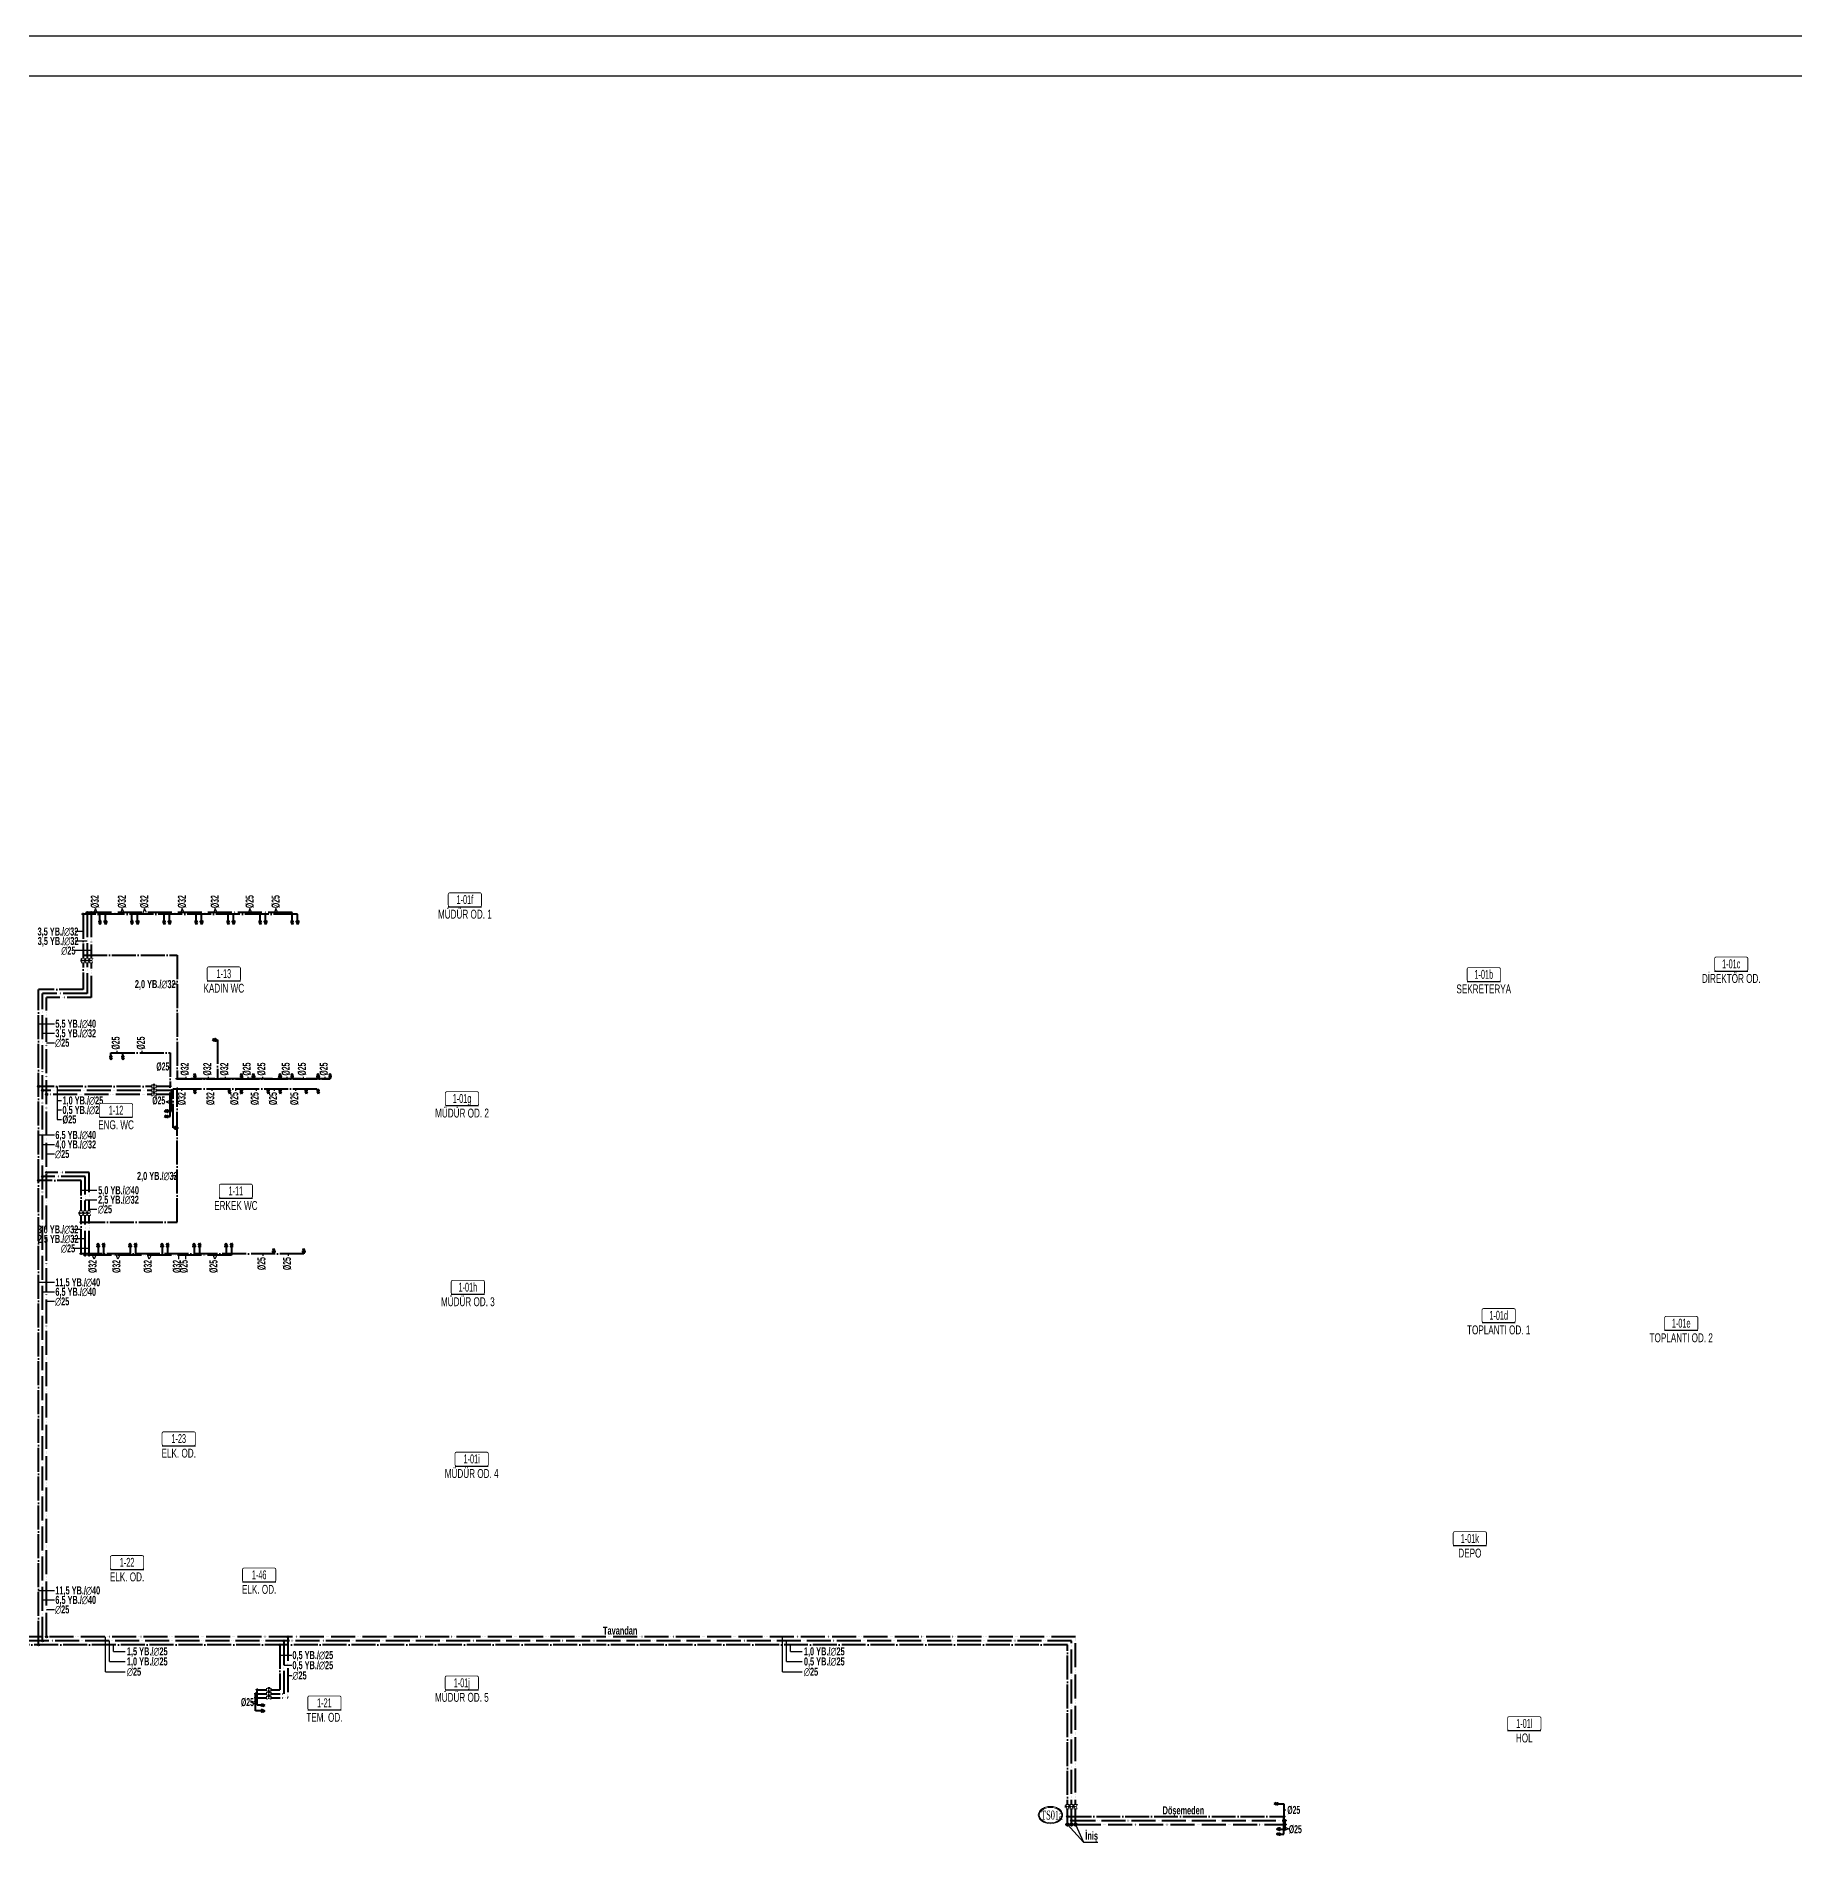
# Model space of a CAD drawing. Header units: centimetres. Extents: x 405464 to 563355, y 50011 to 66875.
# Drawn here: x 461343 to 465740, y 54485 to 59011 of the extents above; entities that cross this region are included whole.
import ezdxf
from ezdxf.enums import TextEntityAlignment as Align

# ---------------------------------------------------------------- set-up
doc = ezdxf.new("R2010")
doc.units = ezdxf.units.CM
for name, pattern in [('SICAKSU1', [75, 60, -6, 0, -3, 0, -6]), ('SIRKUL-1', [78, 60, -6, 0, -3, 0, -3, 0, -6]), ('SOGUKSU1', [72, 60, -6, 0, -6])]:
    doc.linetypes.add(name, pattern=pattern)
for name, color, linetype in [('-M-MAHAL-DEBILER', 7, 'Continuous'), ('-M-MAHAL-ETIKET-NOT', 7, 'Continuous'), ('-M-MAHAL-ETIKET-NOTM', 7, 'Continuous'), ('-M-MAHAL-ETK-', 7, 'Continuous'), ('-M-MAHAL-HAVA-DEGISIM', 7, 'Continuous'), ('-M-MAHAL-NO', 7, 'Continuous'), ('-M-MAHAL-NOM', 7, 'Continuous')]:
    doc.layers.add(name, color=color, linetype=linetype)
for name, color, linetype, lineweight in [('0-KRCN-IST-KÜRESEL VANA', 4, 'Continuous', 25), ('0-KRCN-SHT-03CIHAZ', 120, 'Continuous', 30), ('0-KRCN-SHT-05CIHAZ', 171, 'Continuous', 40), ('0-KRCN-SHT-SICAKSU', 50, 'SICAKSU1', 40), ('0-KRCN-SHT-SIRKULASYON', 145, 'SIRKUL-1', 40), ('0-KRCN-SHT-SOGUKSU', 141, 'SOGUKSU1', 40), ('0-KRCN-SHT-YAZI-KOLADI-TEMİSSU', 2, 'Continuous', 35), ('0-KRCN-SHT-YAZI-ÇAP-TEMSU', 81, 'Continuous', 30), ('0-KRCN-Z-ANTET', 71, 'Continuous', 30), ('0-MEK-SHT-SOGUKSU', 141, 'SOGUKSU1', 30), ('0-MEK-SHT-YAZI-ÇAP-TEMSU', 81, 'Continuous', 30)]:
    doc.layers.add(name, color=color, linetype=linetype, lineweight=lineweight)
doc.styles.add('-M-ISSO-TEXT-TTF', font='ARIALN.TTF')
doc.styles.add('-M-MHLETK-NOT', font='romans.shx', dxfattribs={"width": 0.7})
doc.styles.add('-M-MHLETK-TEXT', font='ARIALN.TTF', dxfattribs={"width": 0.7})
doc.styles.add('CAP', font='ARIALNB.TTF')
doc.styles.add('YAZI', font='times.ttf')

# ---------------------------------------------------------------- blocks, each defined once
blk = doc.blocks.new('0-MEK-SHT-KÜRESELVANA')
at = {"layer": '0-KRCN-IST-KÜRESEL VANA'}
blk.add_hatch(color=256, dxfattribs=at).paths.add_polyline_path([(1.4, 0, 1), (-1.4, 0, 1)])
for p, q in [((-1.1, 0.9), (-4.2, 3)), ((-4.2, -3.1), (-4.2, 3)), ((-4.2, 3), (-4.2, -3.1)), ((-2.4, 4.6), (2.3, 4.6)), ((0, 4.6), (-2.4, 4.6)), ((0, 0), (0, 4.6)), ((2.3, 4.6), (0, 4.6)), ((1.1, 0.8), (4.3, 3)), ((4.3, -3.1), (4.3, 3)), ((4.3, 3), (4.3, -3.1)), ((-4.2, -3.1), (-1.1, -0.9)), ((4.3, -3.1), (1.1, -0.8))]:
    blk.add_line(p, q, dxfattribs=at)
for points in [[(-4.5, 3.7), (-5, 3.7), (-5, -3.8), (-4.5, -3.8)], [(4.6, 3.7), (5, 3.7), (5, -3.8), (4.6, -3.8)]]:
    blk.add_lwpolyline(points, close=True, dxfattribs=at)
blk.add_circle((0, 0), 1.42, dxfattribs=at)
blk.add_wipeout([(4.3, 3), (4.3, -3.1), (1.1, -0.9), (1.2, -0.8), (1.2, -0.7), (1.2, -0.7), (1.3, -0.6), (1.3, -0.5), (1.4, -0.4), (1.4, -0.3), (1.4, -0.2), (1.4, -0.1), (1.4, 0), (1.4, 0.1), (1.4, 0.2), (1.4, 0.2), (1.4, 0.3), (1.4, 0.4), (1.3, 0.5), (1.3, 0.6), (1.2, 0.7), (1.2, 0.7), (1.2, 0.8), (1.1, 0.8), (1.1, 0.9)]).dxf.layer = '0-KRCN-IST-KÜRESEL VANA'
blk.add_wipeout([(-4.2, 3), (-4.2, -3.1), (-1.1, -0.9), (-1.2, -0.8), (-1.2, -0.7), (-1.2, -0.7), (-1.3, -0.6), (-1.3, -0.5), (-1.4, -0.4), (-1.4, -0.3), (-1.4, -0.2), (-1.4, -0.1), (-1.4, 0), (-1.4, 0.1), (-1.4, 0.2), (-1.4, 0.2), (-1.4, 0.3), (-1.4, 0.4), (-1.3, 0.5), (-1.3, 0.6), (-1.2, 0.7), (-1.2, 0.7), (-1.2, 0.8), (-1.1, 0.8), (-1.1, 0.9)]).dxf.layer = '0-KRCN-IST-KÜRESEL VANA'
blk = doc.blocks.new('0-MEK-SHT-ARAMUSLUK')
at = {"layer": '0-KRCN-SHT-SOGUKSU'}
h = blk.add_hatch(color=256, dxfattribs=at)
h.paths.add_polyline_path([(0, 5.1), (-2.6, 0.2), (-1, 1.1), (-1, -0.2, -0.203039), (1, -0.2), (1, 1.1), (2.6, 0.2)])
h.paths.add_polyline_path([(-2.5, -2.5, 1), (2.5, -2.5, 1)])
for p, q in [((-2.6, 0.2), (0, 5.1)), ((-1, 1.1), (-2.6, 0.2)), ((-1, 1.1), (-1, -0.2)), ((2.6, 0.2), (0, 5.1)), ((1, 1.1), (2.6, 0.2)), ((1, 1.1), (1, -0.2))]:
    blk.add_line(p, q, dxfattribs=at)
blk.add_circle((0, -2.5), 2.5, dxfattribs=at)
blk = doc.blocks.new('DONUT')
at = {"layer": '0-KRCN-SHT-03CIHAZ'}
blk.add_hatch(color=256, dxfattribs=at).paths.add_polyline_path([(2.5, 0, 1), (-2.5, 0, 1)])
blk.add_circle((0, 0), 2.5, dxfattribs=at)
blk = doc.blocks.new('M-MHLETK-YNG')
at = {"layer": '-M-MAHAL-ETIKET-NOTM', "color": 3, "style": '-M-ISSO-TEXT-TTF', "width": 0.8, "flags": 8}
blk.add_attdef('MAH-ADI2', text='', height=1.11, dxfattribs=at).set_placement((0, -2.55), align=Align.MIDDLE_CENTER)
at = {"layer": '-M-MAHAL-HAVA-DEGISIM', "style": '-M-MHLETK-NOT', "width": 0.5, "flags": 8}
blk.add_attdef('HAVADEG', text='', height=0.6, dxfattribs=at).set_placement((0, 3.61), align=Align.MIDDLE_CENTER)
blk.add_wipeout([(-2.08, 1.74), (2.08, 1.74), (2.08, 0), (-2.08, 0)]).dxf.layer = '-M-MAHAL-ETK-'
at = {"layer": '-M-MAHAL-ETK-', "color": 0}
for p, q in [((-2.08, 0), (2.08, 0)), ((-1.16, 0), (-1.16, 0))]:
    blk.add_line(p, q, dxfattribs=at)
blk.add_lwpolyline([(-1.88, 1.74, 0.1, 0.1, 0), (1.88, 1.74, 0.1, 0.1, -0.414214), (2.08, 1.54, 0.1, 0.1, 0), (2.08, 0.2, 0.1, 0.1, -0.414214), (1.88, 0, 0.1, 0.1, 0), (-1.88, 0, 0.1, 0.1, -0.414214), (-2.08, 0.2, 0.1, 0.1, 0), (-2.08, 1.54, 0.1, 0.1, -0.414214)], format="xyseb", close=True, dxfattribs=at)
at = {"layer": '-M-MAHAL-DEBILER', "color": 4, "style": '-M-MHLETK-NOT', "width": 0.5, "flags": 8}
blk.add_attdef('DEBIS', text='', height=0.4, dxfattribs=at).set_placement((-2.17, 2.15), align=Align.MIDDLE_CENTER)
at = {"layer": '-M-MAHAL-DEBILER', "color": 191, "style": '-M-MHLETK-NOT', "width": 0.5, "flags": 8}
blk.add_attdef('DEBIR', text='', height=0.4, dxfattribs=at).set_placement((-1.61, 2.15), align=Align.MIDDLE_CENTER)
at = {"layer": '-M-MAHAL-DEBILER', "color": 31, "style": '-M-MHLETK-NOT', "width": 0.5, "flags": 8}
blk.add_attdef('DEBIF', text='', height=0.4, dxfattribs=at).set_placement((1.59, 2.15), align=Align.MIDDLE_CENTER)
at = {"layer": '-M-MAHAL-DEBILER', "color": 1, "style": '-M-MHLETK-NOT', "width": 0.5, "flags": 8}
blk.add_attdef('DEBIE', text='', height=0.4, dxfattribs=at).set_placement((2.32, 2.15), align=Align.MIDDLE_CENTER)
at = {"layer": '-M-MAHAL-ETIKET-NOT', "color": 3}
for tag, height, style, width, flags, p in [('KIS', 0.04, '-M-MHLETK-NOT', 0.5, 9, (-2.59, 1.62)), ('ALAN', 0.04, '-M-MHLETK-NOT', 0.5, 9, (-2.58, 1.56)), ('RH', 0.04, '-M-MHLETK-NOT', 0.5, 9, (-2.39, 1.62)), ('YUKSEKLIK', 0.04, '-M-MHLETK-NOT', 0.5, 9, (-2.32, 1.56)), ('YAZ', 0.04, '-M-MHLETK-NOT', 0.5, 9, (-2.18, 1.62)), ('MAH-ADI', 1.11, '-M-ISSO-TEXT-TTF', 0.8, 8, (0, -0.93))]:
    blk.add_attdef(tag, text='', height=height, dxfattribs=dict(at, style=style, width=width, flags=flags)).set_placement(p, align=Align.MIDDLE_CENTER)
at = {"layer": '-M-MAHAL-ETIKET-NOT', "color": 3, "style": '-M-MHLETK-NOT', "width": 0.5, "flags": 9}
for tag, p, height in [('HL', (-2.62, 1.49), 0.0286), ('KLKTR', (-2.62, 1.42), 0.04), ('RDY-BOY1', (-2.61, 1.37), 0.0286), ('RDY-BOY2', (-2.61, 1.32), 0.0286), ('RDY-BOY3', (-2.61, 1.27), 0.0286), ('RDY-BOY4', (-2.61, 1.22), 0.0286), ('KON-BOY1', (-2.61, 1.14), 0.0286), ('KON-BOY2', (-2.61, 1.09), 0.0286), ('KON-BOY3', (-2.61, 1.04), 0.0286), ('FCU-TIP1', (-2.61, 0.96), 0.0286), ('FCU-TIP2', (-2.61, 0.91), 0.0286), ('FCU-TIP3', (-2.61, 0.86), 0.0286), ('VRV-TIP1', (-2.61, 0.76), 0.0286), ('VRV-TIP2', (-2.61, 0.71), 0.0286), ('HLA', (-2.52, 1.49), 0.0286), ('FCU-ADET1', (-2.52, 0.96), 0.0286), ('FCU-ADET2', (-2.52, 0.91), 0.0286), ('FCU-ADET3', (-2.52, 0.86), 0.0286), ('VRV-ADET1', (-2.52, 0.76), 0.0286), ('VRV-ADET2', (-2.52, 0.71), 0.0286), ('RDY-TIP1', (-2.5, 1.37), 0.0286), ('RDY-TIP2', (-2.5, 1.32), 0.0286), ('RDY-TIP3', (-2.5, 1.27), 0.0286), ('RDY-TIP4', (-2.5, 1.22), 0.0286), ('KON-TIP1', (-2.5, 1.14), 0.0286), ('KON-TIP2', (-2.5, 1.09), 0.0286), ('KON-TIP3', (-2.5, 1.04), 0.0286), ('FCU-KAP1', (-2.4, 0.96), 0.0286), ('FCU-KAP2', (-2.4, 0.91), 0.0286), ('FCU-KAP3', (-2.4, 0.86), 0.0286), ('VRV-KAP1', (-2.4, 0.76), 0.0286), ('VRV-KAP2', (-2.4, 0.71), 0.0286), ('RDY-ADET1', (-2.39, 1.37), 0.0286), ('RDY-ADET2', (-2.39, 1.32), 0.0286), ('RDY-ADET3', (-2.39, 1.27), 0.0286), ('RDY-ADET4', (-2.39, 1.22), 0.0286), ('KON-ADET1', (-2.39, 1.14), 0.0286), ('KON-ADET2', (-2.39, 1.09), 0.0286), ('KON-ADET3', (-2.39, 1.04), 0.0286), ('FCU-DUY1', (-2.27, 0.96), 0.0286), ('FCU-DUY2', (-2.27, 0.91), 0.0286), ('FCU-DUY3', (-2.27, 0.86), 0.0286), ('VRV-DUY1', (-2.27, 0.76), 0.0286), ('VRV-DUY2', (-2.27, 0.71), 0.0286), ('RDY-ISI1', (-2.27, 1.37), 0.0286), ('RDY-ISI2', (-2.27, 1.32), 0.0286), ('RDY-ISI3', (-2.27, 1.27), 0.0286), ('RDY-ISI4', (-2.27, 1.22), 0.0286), ('KON-ISI1', (-2.27, 1.14), 0.0286), ('KON-ISI2', (-2.27, 1.09), 0.0286), ('KON-ISI3', (-2.27, 1.04), 0.0286), ('SHG', (-2.23, 1.49), 0.0286), ('AHU', (-2.23, 1.44), 0.0286), ('FCU-SOG1', (-2.15, 0.96), 0.0286), ('FCU-SOG2', (-2.15, 0.91), 0.0286), ('FCU-SOG3', (-2.15, 0.86), 0.0286), ('VRV-SOG1', (-2.15, 0.76), 0.0286), ('VRV-SOG2', (-2.15, 0.71), 0.0286), ('LHG', (-2.13, 1.49), 0.0286), ('RDY-BNP1', (-2.1, 1.37), 0.0286), ('RDY-BNP2', (-2.1, 1.32), 0.0286), ('RDY-BNP3', (-2.1, 1.27), 0.0286), ('RDY-BNP4', (-2.1, 1.22), 0.0286), ('KON-BNP1', (-2.1, 1.14), 0.0286), ('KON-BNP2', (-2.1, 1.09), 0.0286), ('KON-BNP3', (-2.1, 1.04), 0.0286), ('HG', (-2.04, 1.49), 0.0286), ('FCU-ISI1', (-2.04, 0.96), 0.0286), ('FCU-ISI2', (-2.04, 0.91), 0.0286), ('FCU-ISI3', (-2.04, 0.86), 0.0286), ('VRV-ISI1', (-2.04, 0.76), 0.0286), ('VRV-ISI2', (-2.04, 0.71), 0.0286), ('HGA', (-1.96, 1.49), 0.0286), ('EF', (-1.96, 1.44), 0.0286), ('RDY-BNK1', (-1.96, 1.37), 0.0286), ('RDY-BNK2', (-1.96, 1.32), 0.0286), ('RDY-BNK3', (-1.96, 1.27), 0.0286), ('RDY-BNK4', (-1.96, 1.22), 0.0286), ('KON-BNK1', (-1.96, 1.14), 0.0286), ('KON-BNK2', (-1.96, 1.09), 0.0286), ('KON-BNK3', (-1.96, 1.04), 0.0286), ('FCU-DEBI1', (-1.95, 0.96), 0.0286), ('FCU-DEBI2', (-1.95, 0.91), 0.0286), ('FCU-DEBI3', (-1.95, 0.86), 0.0286), ('VRV-DEBI1', (-1.95, 0.76), 0.0286), ('VRV-DEBI2', (-1.95, 0.71), 0.0286), ('FCU-BNP1', (-1.83, 0.96), 0.0286), ('FCU-BNP2', (-1.83, 0.91), 0.0286), ('FCU-BNP3', (-1.83, 0.86), 0.0286), ('VRV-BNP1', (-1.83, 0.76), 0.0286), ('VRV-BNP2', (-1.83, 0.71), 0.0286), ('FCU-BNK1', (-1.61, 0.96), 0.0286), ('FCU-BNK2', (-1.61, 0.91), 0.0286), ('FCU-BNK3', (-1.61, 0.86), 0.0286), ('VRV-BNK1', (-1.61, 0.76), 0.0286), ('VRV-BNK2', (-1.61, 0.71), 0.0286)]:
    blk.add_attdef(tag, p, '', height=height, dxfattribs=at)
at = {"layer": '-M-MAHAL-HAVA-DEGISIM', "style": '-M-MHLETK-NOT', "width": 0.5, "flags": 8}
blk.add_attdef('HAVA', text='', height=0.6, dxfattribs=at).set_placement((0, 2.4), align=Align.MIDDLE_CENTER)
at = {"layer": '-M-MAHAL-NO', "color": 7, "style": '-M-MHLETK-TEXT', "width": 0.6, "flags": 8}
blk.add_attdef('MAH-NO', text='', height=1.11, dxfattribs=at).set_placement((0, 0.89), align=Align.MIDDLE_CENTER)
at = {"layer": '-M-MAHAL-NOM', "color": 7, "style": '-M-MHLETK-TEXT', "width": 0.6, "flags": 8}
blk.add_attdef('MAH-NOM', text='', height=1.11, dxfattribs=at).set_placement((0, 0.89), align=Align.MIDDLE_CENTER)
blk = doc.blocks.new('A$C75464483')
at = {"layer": '0-KRCN-SHT-YAZI-KOLADI-TEMİSSU', "lineweight": 20}
for points in [[(22.3, 5.7, -0.254464), (22.3, -5.7, -0.105847), (17.2, -11.7, -0.086514), (9.5, -15.7, -0.153914), (-10.7, -15.7, -0.086514), (-18.3, -11.7, -0.105847), (-23.5, -5.7, -0.254464), (-23.5, 5.7, -0.105847), (-18.3, 11.7, -0.086514), (-10.7, 15.7, -0.153914), (9.5, 15.7, -0.086514), (17.2, 11.7, -0.105847), (22.3, 5.7, -0.125236)], [(20.7, 4.9, -0.254464), (20.7, -4.9, -0.105847), (16.1, -10.3, -0.086514), (9, -14, -0.153914), (-10.1, -14, -0.086514), (-17.2, -10.3, -0.105847), (-21.9, -4.9, -0.254464), (-21.9, 4.9, -0.105847), (-17.2, 10.3, -0.086514), (-10.1, 14, -0.153914), (9, 14, -0.086514), (16.1, 10.3, -0.105847), (20.7, 4.9, -0.125236)]]:
    blk.add_lwpolyline(points, format="xyb", dxfattribs=at)
at = {"layer": '0-KRCN-SHT-YAZI-KOLADI-TEMİSSU', "style": 'YAZI', "width": 0.6}
blk.add_text('TS', height=18, rotation=360, dxfattribs=at).set_placement((0, 0), align=Align.MIDDLE_RIGHT)
blk.add_attdef('99', text='', height=18, rotation=360, dxfattribs=at).set_placement((0, 0), align=Align.MIDDLE_LEFT)

msp = doc.modelspace()

# ---------------------------------------------------------------- hatches: boundary and pattern name
at = {"layer": '0-KRCN-SHT-SICAKSU'}
h = msp.add_hatch(color=256, dxfattribs=at)
h.dxf.hatch_style = 1
edge = h.paths.add_edge_path(flags=17)
edge.add_arc((463931.8, 54540.6), 1.8, -270, 90, ccw=False)
edge = h.paths.add_edge_path()
edge.add_arc((463931.8, 54540.6), 3, -270, 90, ccw=False)
at = {"layer": '0-KRCN-SHT-SIRKULASYON'}
h = msp.add_hatch(color=256, dxfattribs=at)
h.dxf.hatch_style = 1
edge = h.paths.add_edge_path(flags=17)
edge.add_arc((463941.8, 54540.6), 1.8, -270, 90, ccw=False)
edge = h.paths.add_edge_path()
edge.add_arc((463941.8, 54540.6), 3, -270, 90, ccw=False)
at = {"layer": '0-KRCN-SHT-SOGUKSU'}
h = msp.add_hatch(color=256, dxfattribs=at)
h.dxf.hatch_style = 1
edge = h.paths.add_edge_path(flags=17)
edge.add_arc((463921.8, 54540.6), 1.8, -270, 90, ccw=False)
edge = h.paths.add_edge_path()
edge.add_arc((463921.8, 54540.6), 3, -270, 90, ccw=False)

# ---------------------------------------------------------------- linework, layer by layer
at = {"layer": '0-KRCN-SHT-SICAKSU'}
for p, q in [((461470.2, 56819.1), (461470.2, 56618.1)), ((461982.8, 56820.6, 0), (461471.2, 56820.6)), ((461502.3, 56798), (461502.3, 56820.5, 0)), ((461582.5, 56798.1), (461582.5, 56820.6, 0)), ((461662.7, 56798.1), (461662.7, 56820.6, 0)), ((461742.8, 56798.1), (461742.8, 56820.6, 0)), ((461822.8, 56798.1), (461822.8, 56820.6, 0)), ((461902.8, 56798.1), (461902.8, 56820.6, 0)), ((461982.8, 56798.1), (461982.8, 56820.6, 0)), ((461359.1, 54999.9), (461359.1, 56618.1)), ((461470.2, 56618.1), (461359.1, 56618.1)), ((461680.1, 56375.9), (461359.1, 56375.9)), ((461681.6, 56324.3, 0), (461681.6, 56374.9)), ((461671.1, 56324.3), (461681.6, 56324.3, 0)), ((461465.2, 56160.8), (461359.1, 56160.8)), ((461465.2, 55965.1), (461465.2, 56160.8)), ((461831.7, 55963.6, 0), (461466.2, 55963.6)), ((461511.7, 55986), (461511.7, 55963.6, 0)), ((461591.7, 55986), (461591.7, 55963.6, 0)), ((461671.7, 55986), (461671.7, 55963.6, 0)), ((461751.7, 55986), (461751.7, 55963.6, 0)), ((461831.7, 55986), (461831.7, 55963.6, 0)), ((463931.8, 54999.9), (453397.7, 54999.9)), ((461962.4, 54999.9), (461962.4, 54867.6)), ((463931.8, 54542.4), (463931.8, 54999.9)), ((461891.7, 54825, 0), (461891.7, 54866.6)), ((461893.2, 54867.6), (461962.4, 54867.6)), ((461907.4, 54825), (461891.7, 54825, 0)), ((463931.8, 54550.6), (464465.4, 54550.6)), ((464466.4, 54541.6), (464466.4, 54549.6)), ((464452.1, 54529.3, 0), (464466.4, 54529.3, 0)), ((464466.4, 54529.3), (464466.4, 54539.6))]:
    msp.add_line(p, q, dxfattribs=at)
for centre, radius in [((461470.2, 56820.6), 1.5), ((461470.2, 56820.6), 1), ((461681.6, 56375.9), 1.5), ((461681.6, 56375.9), 1), ((461465.2, 55963.6), 1.5), ((461465.2, 55963.6), 1), ((461891.7, 54867.6), 1.5), ((461891.7, 54867.6), 1), ((463931.8, 54540.6), 3), ((464466.4, 54550.6), 1.5), ((464466.4, 54550.6), 1), ((463931.8, 54540.6), 1.8)]:
    msp.add_circle(centre, radius, dxfattribs=at)
at = {"layer": '0-KRCN-SHT-SIRKULASYON'}
for p, q in [((461480.2, 56819.1), (461480.2, 56608.1)), ((461369.1, 55009.9), (461369.1, 56608.1)), ((461480.2, 56608.1), (461369.1, 56608.1)), ((461680.1, 56365.9), (461369.1, 56365.9)), ((461475.2, 56170.8), (461369.1, 56170.8)), ((461475.2, 55965.1), (461475.2, 56170.8)), ((463941.8, 55009.9), (453387.7, 55009.9)), ((461972.4, 55009.9), (461972.4, 54857.6)), ((463941.8, 54542.4), (463941.8, 55009.9)), ((461893.2, 54857.6), (461972.4, 54857.6)), ((463944.8, 54540.6), (464465.4, 54540.6))]:
    msp.add_line(p, q, dxfattribs=at)
for centre, radius in [((461480.2, 56820.6), 1.5), ((461480.2, 56820.6), 1), ((461681.6, 56365.9), 1.5), ((461681.6, 56365.9), 1), ((461475.2, 55963.6), 1.5), ((461475.2, 55963.6), 1), ((461891.7, 54857.6), 1.5), ((461891.7, 54857.6), 1), ((463941.8, 54540.6), 3), ((463941.8, 54540.6), 1.8), ((464466.4, 54540.6), 1.5), ((464466.4, 54540.6), 1)]:
    msp.add_circle(centre, radius, dxfattribs=at)
at = {"layer": '0-KRCN-SHT-SOGUKSU'}
for p, q in [((461460.2, 56815.1), (461460.2, 56628.1)), ((461996.7, 56816.6), (461461.7, 56816.6)), ((461516.2, 56798), (461516.2, 56816.5)), ((461596.4, 56798.1), (461596.4, 56816.6)), ((461676.6, 56798.1), (461676.6, 56816.6)), ((461756.7, 56798.1), (461756.7, 56816.6)), ((461836.7, 56798.1), (461836.7, 56816.6)), ((461916.7, 56798.1), (461916.7, 56816.6)), ((461996.7, 56798.1), (461996.7, 56816.6)), ((461695.3, 56713.8), (461695.3, 56406.6)), ((461349.1, 54989.9), (461349.1, 56628.1)), ((461460.2, 56628.1), (461349.1, 56628.1)), ((461791.2, 56501.9), (461796.2, 56501.9)), ((461796.2, 56501.9), (461796.2, 56405.1)), ((461529.8, 56460.1), (461529.8, 56470.1)), ((461529.8, 56470.1), (461677.6, 56470.1)), ((461559.7, 56460.1), (461559.7, 56470.1)), ((461677.6, 56470.1), (461677.6, 56387.4)), ((462078.1, 56405.1), (461696.3, 56405.1)), ((461696.8, 56405.1), (462078.1, 56405.1)), ((461739.5, 56410.1), (461739.5, 56405.1)), ((461856.2, 56410.1), (461856.2, 56405.1)), ((461886.4, 56410.1), (461886.4, 56405.1)), ((461952.8, 56410.1), (461952.8, 56405.1)), ((461983.1, 56410.1), (461983.1, 56405.1)), ((462047.8, 56410.1), (462047.8, 56405.1)), ((462078.1, 56410.1), (462078.1, 56405.1)), ((461676.1, 56385.9), (461349.1, 56385.9)), ((461677.6, 56310.4), (461677.6, 56384.4)), ((461685.7, 56380.1), (461694.7, 56380.1)), ((461685.7, 56282.3), (461685.7, 56380.1)), ((461695.7, 56046.3), (461695.7, 56378.6)), ((461696.7, 56380.1), (462048, 56380.1)), ((461739.7, 56375.1), (461739.7, 56380.1)), ((461826.1, 56375.1), (461826.1, 56380.1)), ((461856, 56375.1), (461856, 56380.1)), ((461923, 56375.1), (461923, 56380.1)), ((461953, 56375.1), (461953, 56380.1)), ((462018, 56375.1), (462018, 56380.1)), ((462048, 56375.1), (462048, 56380.1)), ((461671.1, 56310.4), (461677.6, 56310.4)), ((461690.7, 56282.3), (461685.7, 56282.3)), ((461455.2, 56150.8), (461349.1, 56150.8)), ((461455.2, 55969.1), (461455.2, 56150.8)), ((462012.3, 55967.6), (461456.7, 55967.6)), ((461497.8, 55986), (461497.8, 55967.6)), ((461577.8, 55986), (461577.8, 55967.6)), ((461657.8, 55986), (461657.8, 55967.6)), ((461737.8, 55986), (461737.8, 55967.6)), ((461817.8, 55986), (461817.8, 55967.6)), ((461937.3, 55972.6), (461937.3, 55967.6)), ((462012.3, 55972.6), (462012.3, 55967.6)), ((463921.8, 54989.9), (453407.7, 54989.9)), ((461952.4, 54989.9), (461952.4, 54877.6)), ((463921.8, 54542.4), (463921.8, 54989.9)), ((461895.7, 54838.9), (461895.7, 54876.1)), ((461897.2, 54877.6), (461952.4, 54877.6)), ((464446.4, 54592.2), (464463, 54592.2)), ((464463, 54592.2), (464463, 54542.1)), ((463921.8, 54560.6), (464462, 54560.6)), ((464463, 54516.3), (464463, 54559.1)), ((464452.1, 54516.3, 0), (464463, 54516.3, 0))]:
    msp.add_line(p, q, dxfattribs=at)
for centre, radius in [((461460.2, 56816.6), 1.5), ((461460.2, 56816.6), 1), ((461695.3, 56405.1), 1.5), ((461695.3, 56405.1), 1), ((461677.6, 56385.9), 1.5), ((461677.6, 56385.9), 1), ((461695.7, 56380.1), 1.5), ((461695.7, 56380.1), 1), ((461455.2, 55967.6), 1.5), ((461455.2, 55967.6), 1), ((461895.7, 54877.6), 1), ((463921.8, 54540.6), 3), ((464463, 54560.6), 1.5), ((464463, 54560.6), 1), ((463921.8, 54540.6), 1.8)]:
    msp.add_circle(centre, radius, dxfattribs=at)
at = {"layer": '0-KRCN-SHT-YAZI-ÇAP-TEMSU', "linetype": 'Continuous'}
for p, q in [((461491, 56830.5), (461485.8, 56816.6)), ((461495.8, 56820.6), (461491, 56830.5)), ((461558, 56830.5), (461552.8, 56816.6)), ((461562.8, 56820.6), (461558, 56830.5)), ((461613.8, 56830.5), (461608.6, 56816.6)), ((461618.6, 56820.6), (461613.8, 56830.5)), ((461708, 56830.5), (461702.9, 56816.6)), ((461712.8, 56820.6), (461708, 56830.5)), ((461790.4, 56830.5), (461785.2, 56816.6)), ((461795.2, 56820.6), (461790.4, 56830.5)), ((461877.3, 56830.5), (461872.1, 56816.6)), ((461882.1, 56820.6), (461877.3, 56830.5)), ((461942.4, 56830.5), (461937.2, 56816.6)), ((461947.2, 56820.6), (461942.4, 56830.5)), ((461545.1, 56470.1), (461545.1, 56475.1)), ((461608, 56470.1), (461608, 56475.1)), ((461677.6, 56432.5), (461672.6, 56432.5)), ((461717.6, 56405.1), (461717.6, 56410.1)), ((461773.9, 56405.1), (461773.9, 56410.1)), ((461816.4, 56405.1), (461816.4, 56410.1)), ((461872.7, 56405.1), (461872.7, 56410.1)), ((461909.4, 56405.1), (461909.4, 56410.1)), ((461970.3, 56405.1), (461970.3, 56410.1)), ((462011.4, 56405.1), (462011.4, 56410.1)), ((462065.3, 56405.1), (462065.3, 56410.1)), ((461706.7, 56380.1), (461706.7, 56375.1)), ((461781.8, 56380.1), (461781.8, 56375.1)), ((461841.6, 56380.1), (461841.6, 56375.1)), ((461892.7, 56380.1), (461892.7, 56375.1)), ((461938.3, 56380.1), (461938.3, 56375.1)), ((461991.6, 56380.1), (461991.6, 56375.1)), ((461667.7, 56346.9), (461681.6, 56352.1)), ((461677.6, 56342.1), (461667.7, 56346.9)), ((461487.6, 55953.6), (461482.4, 55967.6)), ((461492.3, 55963.6), (461487.6, 55953.6)), ((461547.4, 55953.6), (461542.2, 55967.6)), ((461552.2, 55963.6), (461547.4, 55953.6)), ((461625.7, 55953.6), (461620.5, 55967.6)), ((461630.5, 55963.6), (461625.7, 55953.6)), ((461699.1, 55967.6), (461699.1, 55954)), ((461716.5, 55963.6), (461716.5, 55954)), ((461790, 55953.6), (461784.8, 55967.6)), ((461794.8, 55963.6), (461790, 55953.6)), ((461909.6, 55967.6), (461909.6, 55962.6)), ((461973.4, 55967.6), (461973.4, 55962.6)), ((461516, 54922.6), (461516, 55009.9)), ((461526, 54948.2), (461526, 54999.9)), ((463208.9, 54922.6), (463208.9, 55009.9)), ((463218.9, 54948.2), (463218.9, 54999.9)), ((461536, 54973.5), (461536, 54989.9)), ((463228.9, 54973.5), (463228.9, 54989.9)), ((461881.8, 54845.4), (461895.7, 54850.6)), ((461891.7, 54840.7), (461881.8, 54845.4)), ((464463, 54577.3), (464468, 54577.3))]:
    msp.add_line(p, q, dxfattribs=at)
msp.add_lwpolyline([(464466.4, 54534.3), (464474.4, 54529.7), (464463, 54524.5)], dxfattribs=at)
at = {"layer": '0-KRCN-Z-ANTET'}
msp.add_lwpolyline([(405464.1, 50011.3), (563355.4, 50011.3), (563355.4, 59011.3), (405464.1, 59011.3)], close=True, dxfattribs=at)
at = {"layer": '0-MEK-SHT-YAZI-ÇAP-TEMSU', "linetype": 'Continuous'}
for p, q in [((461460.2, 56773), (461440.7, 56773)), ((461470.2, 56749.3), (461440.7, 56749.3)), ((461695.3, 56641.6), (461684, 56641.6)), ((461349.1, 56542.5), (461388.6, 56542.5)), ((461359.1, 56518.8), (461388.6, 56518.8)), ((461369.1, 56495), (461388.6, 56495)), ((461395.6, 56385.9), (461395.6, 56303.2)), ((461395.6, 56350.7), (461406.4, 56350.7)), ((461395.6, 56326.9), (461406.4, 56326.9)), ((461349.1, 56264.4), (461388.6, 56264.4)), ((461395.6, 56303.2), (461406.4, 56303.2)), ((461359.1, 56240.7), (461388.6, 56240.7)), ((461369.1, 56216.9), (461388.6, 56216.9)), ((461695.7, 56162), (461684.4, 56162)), ((461455.2, 56126.2), (461494.8, 56126.2)), ((461465.2, 56102.5), (461494.8, 56102.5)), ((461455.2, 56028.4), (461435.7, 56028.4)), ((461465.2, 56004.6), (461435.7, 56004.6)), ((461475.2, 55980.9), (461435.7, 55980.9)), ((461349.1, 55896.1), (461388.6, 55896.1)), ((461359.1, 55872.4), (461388.6, 55872.4)), ((461369.1, 55848.6), (461388.6, 55848.6)), ((461349.1, 55125.8), (461388.6, 55125.8)), ((461359.1, 55102.1), (461388.6, 55102.1)), ((461369.1, 55078.3), (461388.6, 55078.3)), ((461536, 54973.5), (461565.7, 54973.5)), ((461952.4, 54964.1), (461982.1, 54964.1)), ((463228.9, 54973.5), (463258.6, 54973.5)), ((461516, 54922.6), (461565.7, 54922.6)), ((461526, 54948.2), (461565.7, 54948.2)), ((461962.4, 54938.9), (461982.1, 54938.9)), ((461972.4, 54913.3), (461982.1, 54913.3)), ((463208.9, 54922.6), (463258.6, 54922.6)), ((463218.9, 54948.2), (463258.6, 54948.2)), ((463962.2, 54496.2), (463921.8, 54540.6)), ((463941.8, 54540.6), (463962.2, 54496.2)), ((463962.2, 54496.2), (463998, 54496.2))]:
    msp.add_line(p, q, dxfattribs=at)

# ---------------------------------------------------------------- block references
at = {"layer": '0-KRCN-SHT-05CIHAZ', "xscale": -1}
for p, rotation in [((461502.3, 56795.5), 180), ((461582.5, 56795.6), 180), ((461662.7, 56795.6), 180), ((461742.8, 56795.6), 180), ((461822.8, 56795.6), 180), ((461902.8, 56795.6), 180), ((461982.8, 56795.6), 180), ((461788.7, 56501.9, 0), 89.99999999999993), ((461529.8, 56457.6, 0), 180), ((461559.7, 56457.6, 0), 180), ((461739.7, 56372.6, 0), 180), ((461826.1, 56372.6, 0), 180), ((461856, 56372.6, 0), 180), ((461923, 56372.6, 0), 180), ((461953, 56372.6, 0), 180), ((462018, 56372.6, 0), 180), ((462048, 56372.6, 0), 180), ((461668.6, 56324.3), 89.99999999999999), ((461693.2, 56282.3, 0), 270), ((461511.7, 55988.5), 359.9999999999999), ((461591.7, 55988.5), 359.9999999999999), ((461671.7, 55988.5), 359.9999999999999), ((461751.7, 55988.5), 359.9999999999999), ((461831.7, 55988.5), 359.9999999999999), ((461909.9, 54825), 269.9999999999999), ((464449.6, 54529.3, 0), 89.99999999999997)]:
    msp.add_blockref('0-MEK-SHT-ARAMUSLUK', p, dxfattribs=dict(at, rotation=rotation))
at = {"layer": '0-KRCN-SHT-05CIHAZ'}
for p, rotation in [((461516.2, 56795.5), 180), ((461596.4, 56795.6), 180), ((461676.6, 56795.6), 180), ((461756.7, 56795.6), 180), ((461836.7, 56795.6), 180), ((461916.7, 56795.6), 180), ((461996.7, 56795.6), 180), ((461668.6, 56310.4), 90.00000000000006), ((464443.9, 54592.2), 90), ((464449.6, 54516.3, 0), 90)]:
    msp.add_blockref('0-MEK-SHT-ARAMUSLUK', p, dxfattribs=dict(at, rotation=rotation))
at = {"layer": '0-KRCN-SHT-05CIHAZ', "xscale": -1}
for p in [(461739.5, 56412.6, 0), (461856.2, 56412.6, 0), (461983.1, 56412.6, 0), (462078.1, 56412.6, 0)]:
    msp.add_blockref('0-MEK-SHT-ARAMUSLUK', p, dxfattribs=at)
at = {"layer": '0-KRCN-SHT-05CIHAZ'}
for name, p in [('0-MEK-SHT-ARAMUSLUK', (461886.4, 56412.6, 0)), ('0-MEK-SHT-ARAMUSLUK', (461952.8, 56412.6, 0)), ('0-MEK-SHT-ARAMUSLUK', (462047.8, 56412.6, 0)), ('DONUT', (461349.1, 56385.9)), ('DONUT', (461359.1, 56375.9)), ('DONUT', (461369.1, 56365.9)), ('DONUT', (461369.1, 56170.8)), ('DONUT', (461349.1, 56150.8)), ('DONUT', (461359.1, 56160.8)), ('0-MEK-SHT-ARAMUSLUK', (461497.8, 55988.5)), ('0-MEK-SHT-ARAMUSLUK', (461577.8, 55988.5)), ('0-MEK-SHT-ARAMUSLUK', (461657.8, 55988.5)), ('0-MEK-SHT-ARAMUSLUK', (461737.8, 55988.5)), ('0-MEK-SHT-ARAMUSLUK', (461817.8, 55988.5)), ('0-MEK-SHT-ARAMUSLUK', (461937.3, 55975.1)), ('0-MEK-SHT-ARAMUSLUK', (462012.3, 55975.1)), ('DONUT', (461359.1, 54999.9)), ('DONUT', (461369.1, 55009.9)), ('DONUT', (461962.4, 54999.9)), ('DONUT', (461972.4, 55009.9)), ('DONUT', (461349.1, 54989.9)), ('DONUT', (461952.4, 54989.9)), ('DONUT', (463921.8, 54560.6)), ('DONUT', (463931.8, 54550.6))]:
    msp.add_blockref(name, p, dxfattribs=at)
at = {"layer": '0-KRCN-SHT-YAZI-KOLADI-TEMİSSU', "lineweight": 20, "xscale": 1.25, "yscale": 1.25, "zscale": 1.25}
msp.add_blockref('A$C75464483', (463880, 54564.1), dxfattribs=at).add_auto_attribs({'99': '01a'})

# ---------------------------------------------------------------- texts
at = {"layer": '0-KRCN-SHT-YAZI-ÇAP-TEMSU', "linetype": 'Continuous', "style": 'CAP', "width": 0.6}
for s, p in [('Ø32', (461499.5, 56831.5)), ('Ø32', (461567.2, 56831.5)), ('Ø32', (461623, 56831.5)), ('Ø32', (461717.3, 56831.5)), ('Ø32', (461799.6, 56831.5)), ('Ø25', (461886.6, 56831.5)), ('Ø25', (461951.6, 56831.5)), ('Ø25', (461551.8, 56477.9)), ('Ø25', (461614.7, 56477.9)), ('Ø32', (461724.3, 56412.9)), ('Ø32', (461780.6, 56412.9)), ('Ø32', (461823.1, 56412.9)), ('Ø25', (461879.4, 56412.9)), ('Ø25', (461916.1, 56412.9)), ('Ø25', (461977, 56412.9)), ('Ø25', (462017.3, 56412.9)), ('Ø25', (462072, 56412.9)), ('Ø32', (461716.4, 56339)), ('Ø32', (461788.5, 56339)), ('Ø25', (461848.3, 56339)), ('Ø25', (461899.4, 56339)), ('Ø25', (461945, 56339)), ('Ø25', (461998.3, 56339)), ('Ø25', (461916.3, 55926.5)), ('Ø25', (461980.1, 55926.5)), ('Ø32', (461493.8, 55919.5)), ('Ø32', (461553.6, 55919.5)), ('Ø32', (461631.9, 55919.5)), ('Ø32', (461704.6, 55919.5)), ('Ø25', (461721.9, 55919.5)), ('Ø25', (461796.2, 55919.5))]:
    msp.add_text(s, height=20, rotation=90, dxfattribs=at).set_placement(p)
for p in [(461643.4, 56425.6), (461854.9, 54836.6), (464471.3, 54567), (464475.2, 54518.9)]:
    msp.add_text('Ø25', height=20, dxfattribs=at).set_placement(p)
at = {"layer": '0-MEK-SHT-YAZI-ÇAP-TEMSU', "linetype": 'Continuous', "style": 'CAP', "width": 0.7}
for s, p in [('3,5 YB./∅32', (461346.4, 56773)), ('3,5 YB./∅32', (461346.8, 56749.3)), ('2,0 YB./∅32', (461589.7, 56641.6)), ('5,5 YB./∅40', (461390.9, 56542.5)), ('∅25', (461390.2, 56495)), ('3,5 YB./∅32', (461390.9, 56518.8)), ('1,0 YB./∅25', (461408.7, 56350.7)), ('0,5 YB./∅25', (461408.7, 56326.9)), ('Ø25', (461408.7, 56303.2)), ('6,5 YB./∅40', (461390.9, 56264.4)), ('∅25', (461390.2, 56216.9)), ('4,0 YB./∅32', (461390.9, 56240.7)), ('2,0 YB./∅32', (461595.1, 56162)), ('5,0 YB./∅40', (461498, 56126.2)), ('3,0 YB./∅32', (461346.4, 56028.4)), ('2,5 YB./∅32', (461346.8, 56004.6)), ('∅25', (461404.9, 55980.9)), ('11,5 YB./∅40', (461390.9, 55896.1)), ('∅25', (461390.2, 55848.6)), ('6,5 YB./∅40', (461390.9, 55872.4)), ('11,5 YB./∅40', (461390.9, 55125.8)), ('∅25', (461390.2, 55078.3)), ('6,5 YB./∅40', (461390.9, 55102.1)), ('Tavandan', (462760.5, 55025.4)), ('1,5 YB./∅25', (461569.8, 54973.5)), ('1,0 YB./∅25', (461569.8, 54948.2)), ('0,5 YB./∅25', (461983.7, 54964.1)), ('0,5 YB./∅25', (463262.7, 54948.2)), ('1,0 YB./∅25', (463262.7, 54973.5)), ('∅25', (461569.8, 54922.6)), ('∅25', (461983.7, 54913.3)), ('0,5 YB./∅25', (461983.7, 54938.9)), ('∅25', (463262.7, 54922.6)), ('Döşemeden', (464159.6, 54576)), ('İniş ', (463966.4, 54512.5))]:
    msp.add_text(s, height=20, dxfattribs=at).set_placement(p, align=Align.MIDDLE_LEFT)

# ---------------------------------------------------------------- next in the draw order: block references
at = {"layer": '-M-MAHAL-ETK-', "xscale": 20, "yscale": 20, "zscale": 20}
for p, values in [((462414.9, 56835), {'MAH-NO': '1-01f', 'MAH-ADI': 'MÜDÜR OD. 1'}), ((461812.2, 56649.9), {'MAH-NO': '1-13', 'MAH-ADI': 'KADIN WC'}), ((464962.7, 56648.1), {'MAH-NO': '1-01b', 'MAH-ADI': 'SEKRETERYA'}), ((465581.5, 56674.3), {'MAH-NO': '1-01c', 'MAH-ADI': 'DİREKTÖR OD.'}), ((462407.8, 56337.8), {'MAH-NO': '1-01g', 'MAH-ADI': 'MÜDÜR OD. 2'}), ((461542.6, 56308.5), {'MAH-NO': '1-12', 'MAH-ADI': 'ENG. WC'}), ((461842.3, 56106.7), {'MAH-NO': '1-11', 'MAH-ADI': 'ERKEK WC'}), ((462422.3, 55866.1), {'MAH-NO': '1-01h', 'MAH-ADI': 'MÜDÜR OD. 3'}), ((465000, 55795.7), {'MAH-NO': '1-01d', 'MAH-ADI': 'TOPLANTI OD. 1'}), ((465456.4, 55776), {'MAH-NO': '1-01e', 'MAH-ADI': 'TOPLANTI OD. 2'}), ((461699.4, 55487.6), {'MAH-NO': '1-23', 'MAH-ADI': 'ELK. OD.'}), ((462431.9, 55436.7), {'MAH-NO': '1-01i', 'MAH-ADI': 'MÜDÜR OD. 4'}), ((464927.9, 55237.8), {'MAH-NO': '1-01k', 'MAH-ADI': 'DEPO'}), ((461570.2, 55178.2), {'MAH-NO': '1-22', 'MAH-ADI': 'ELK. OD.'}), ((461900.5, 55147), {'MAH-NO': '1-46', 'MAH-ADI': 'ELK. OD.'}), ((462407.3, 54877.1), {'MAH-NO': '1-01j', 'MAH-ADI': 'MÜDÜR OD. 5'}), ((462063.7, 54827.1), {'MAH-NO': '1-21', 'MAH-ADI': 'TEM. OD.'}), ((465064, 54775.5), {'MAH-NO': '1-01l', 'MAH-ADI': 'HOL'})]:
    msp.add_blockref('M-MHLETK-YNG', p, dxfattribs=at).add_auto_attribs(values)
at = {"layer": '0-MEK-SHT-SOGUKSU', "rotation": 90.00000000000007}
msp.add_blockref('0-MEK-SHT-KÜRESELVANA', (461460.2, 56700.5), dxfattribs=at)
at = {"layer": '0-MEK-SHT-SOGUKSU'}
msp.add_blockref('0-MEK-SHT-KÜRESELVANA', (461637.5, 56385.9), dxfattribs=at)
at = {"layer": '0-MEK-SHT-SOGUKSU', "xscale": -1}
for p, rotation in [((461455.2, 56069), 89.99999999999984), ((461924.5, 54877.6), 359.9999999999999)]:
    msp.add_blockref('0-MEK-SHT-KÜRESELVANA', p, dxfattribs=dict(at, rotation=rotation))

# ---------------------------------------------------------------- next in the draw order: block references
at = {"layer": '0-MEK-SHT-SOGUKSU', "rotation": 90.00000000000007}
msp.add_blockref('0-MEK-SHT-KÜRESELVANA', (461470.2, 56700.5), dxfattribs=at)
at = {"layer": '0-MEK-SHT-SOGUKSU'}
msp.add_blockref('0-MEK-SHT-KÜRESELVANA', (461637.5, 56375.9), dxfattribs=at)
at = {"layer": '0-MEK-SHT-SOGUKSU', "xscale": -1}
for p, rotation in [((461465.2, 56069), 89.99999999999984), ((461924.5, 54867.6), 359.9999999999999)]:
    msp.add_blockref('0-MEK-SHT-KÜRESELVANA', p, dxfattribs=dict(at, rotation=rotation))

# ---------------------------------------------------------------- next in the draw order: texts
at = {"layer": '0-MEK-SHT-YAZI-ÇAP-TEMSU', "linetype": 'Continuous', "style": 'CAP', "width": 0.7}
msp.add_text('∅25', height=20, dxfattribs=at).set_placement((461405.7, 56725.5), align=Align.MIDDLE_LEFT)

# ---------------------------------------------------------------- next in the draw order: block references
at = {"layer": '0-MEK-SHT-SOGUKSU', "rotation": 90.00000000000007}
msp.add_blockref('0-MEK-SHT-KÜRESELVANA', (461480.2, 56700.5), dxfattribs=at)
at = {"layer": '0-MEK-SHT-SOGUKSU'}
msp.add_blockref('0-MEK-SHT-KÜRESELVANA', (461637.5, 56365.9), dxfattribs=at)
at = {"layer": '0-MEK-SHT-SOGUKSU', "xscale": -1}
for p, rotation in [((461475.2, 56069), 89.99999999999984), ((461924.5, 54857.6), 359.9999999999999)]:
    msp.add_blockref('0-MEK-SHT-KÜRESELVANA', p, dxfattribs=dict(at, rotation=rotation))

# ---------------------------------------------------------------- next in the draw order: linework, layer by layer
at = {"layer": '0-KRCN-SHT-SOGUKSU'}
for p, q in [((461460.2, 56713.8), (461695.3, 56713.8)), ((461455.2, 56046.3), (461695.7, 56046.3)), ((461907.4, 54838.9), (461895.7, 54838.9))]:
    msp.add_line(p, q, dxfattribs=at)
msp.add_circle((461895.7, 54877.6), 1.5, dxfattribs=at)
at = {"layer": '0-KRCN-Z-ANTET'}
msp.add_lwpolyline([(438064.1, 50111.3), (469564.1, 50111.3), (469564.1, 58911.3), (438064.1, 58911.3)], close=True, dxfattribs=at)
at = {"layer": '0-MEK-SHT-YAZI-ÇAP-TEMSU', "linetype": 'Continuous'}
for p, q in [((461480.2, 56725.5), (461440.7, 56725.5)), ((461475.2, 56078.7), (461494.8, 56078.7))]:
    msp.add_line(p, q, dxfattribs=at)

# ---------------------------------------------------------------- next in the draw order: block references
at = {"layer": '0-KRCN-SHT-05CIHAZ'}
msp.add_blockref('DONUT', (461455.2, 56046.3), dxfattribs=at)
at = {"layer": '0-KRCN-SHT-05CIHAZ', "rotation": 270}
msp.add_blockref('0-MEK-SHT-ARAMUSLUK', (461909.9, 54838.9), dxfattribs=at)

# ---------------------------------------------------------------- next in the draw order: texts
at = {"layer": '0-KRCN-SHT-YAZI-ÇAP-TEMSU', "linetype": 'Continuous', "style": 'CAP', "width": 0.6}
msp.add_text('Ø25', height=20, dxfattribs=at).set_placement((461633.2, 56340.9))
at = {"layer": '0-MEK-SHT-YAZI-ÇAP-TEMSU', "linetype": 'Continuous', "style": 'CAP', "width": 0.7}
for s, p in [('∅25', (461497.1, 56078.7)), ('2,5 YB./∅32', (461497.7, 56102.5))]:
    msp.add_text(s, height=20, dxfattribs=at).set_placement(p, align=Align.MIDDLE_LEFT)

# ---------------------------------------------------------------- next in the draw order: block references
at = {"layer": '0-MEK-SHT-SOGUKSU', "xscale": -1, "rotation": 89.99999999999982}
msp.add_blockref('0-MEK-SHT-KÜRESELVANA', (463921.8, 54585.3), dxfattribs=at)

# ---------------------------------------------------------------- next in the draw order: block references
msp.add_blockref('0-MEK-SHT-KÜRESELVANA', (463931.8, 54585.3), dxfattribs=at)

# ---------------------------------------------------------------- next in the draw order: block references
msp.add_blockref('0-MEK-SHT-KÜRESELVANA', (463941.8, 54585.3), dxfattribs=at)

doc.saveas('drawing.dxf')
